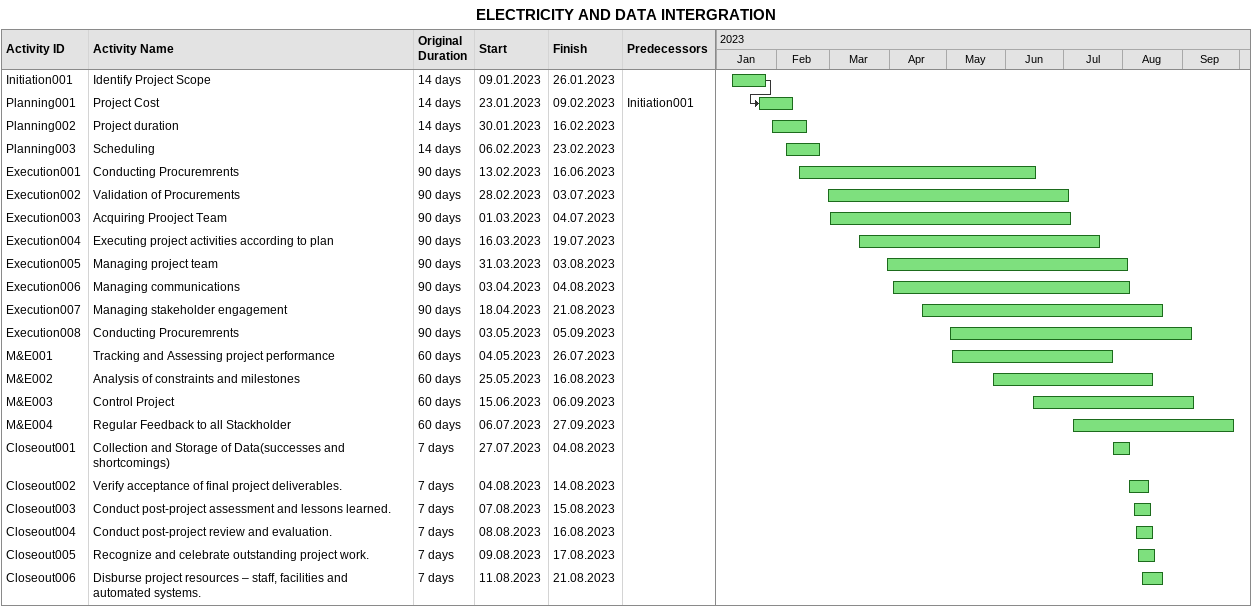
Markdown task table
ELECTRICITY AND DATA INTERGRATION

| ID | Task | Original duration | Start | Finish | Predecessors |
|---|---|---|---|---|---|
| Initiation001 | Identify Project Scope | 14d | 2023-01-09 | 2023-01-26 |  |
| Planning001 | Project Cost | 14d | 2023-01-23 | 2023-02-09 | Initiation001 |
| Planning002 | Project duration | 14d | 2023-01-30 | 2023-02-16 |  |
| Planning003 | Scheduling | 14d | 2023-02-06 | 2023-02-23 |  |
| Execution001 | Conducting Procuremrents | 90d | 2023-02-13 | 2023-06-16 |  |
| Execution002 | Validation of Procurements | 90d | 2023-02-28 | 2023-07-03 |  |
| Execution003 | Acquiring Prooject Team | 90d | 2023-03-01 | 2023-07-04 |  |
| Execution004 | Executing project activities according to plan | 90d | 2023-03-16 | 2023-07-19 |  |
| Execution005 | Managing project team | 90d | 2023-03-31 | 2023-08-03 |  |
| Execution006 | Managing communications | 90d | 2023-04-03 | 2023-08-04 |  |
| Execution007 | Managing stakeholder engagement | 90d | 2023-04-18 | 2023-08-21 |  |
| Execution008 | Conducting Procuremrents | 90d | 2023-05-03 | 2023-09-05 |  |
| M&E001 | Tracking and Assessing project performance | 60d | 2023-05-04 | 2023-07-26 |  |
| M&E002 | Analysis of constraints and milestones | 60d | 2023-05-25 | 2023-08-16 |  |
| M&E003 | Control Project | 60d | 2023-06-15 | 2023-09-06 |  |
| M&E004 | Regular Feedback to all Stackholder | 60d | 2023-07-06 | 2023-09-27 |  |
| Closeout001 | Collection and Storage of Data(successes and shortcomings) | 7d | 2023-07-27 | 2023-08-04 |  |
| Closeout002 | Verify acceptance of final project deliverables. | 7d | 2023-08-04 | 2023-08-14 |  |
| Closeout003 | Conduct post-project assessment and lessons learned. | 7d | 2023-08-07 | 2023-08-15 |  |
| Closeout004 | Conduct post-project review and evaluation. | 7d | 2023-08-08 | 2023-08-16 |  |
| Closeout005 | Recognize and celebrate outstanding project work. | 7d | 2023-08-09 | 2023-08-17 |  |
| Closeout006 | Disburse project resources – staff, facilities and automated systems. | 7d | 2023-08-11 | 2023-08-21 |  |
